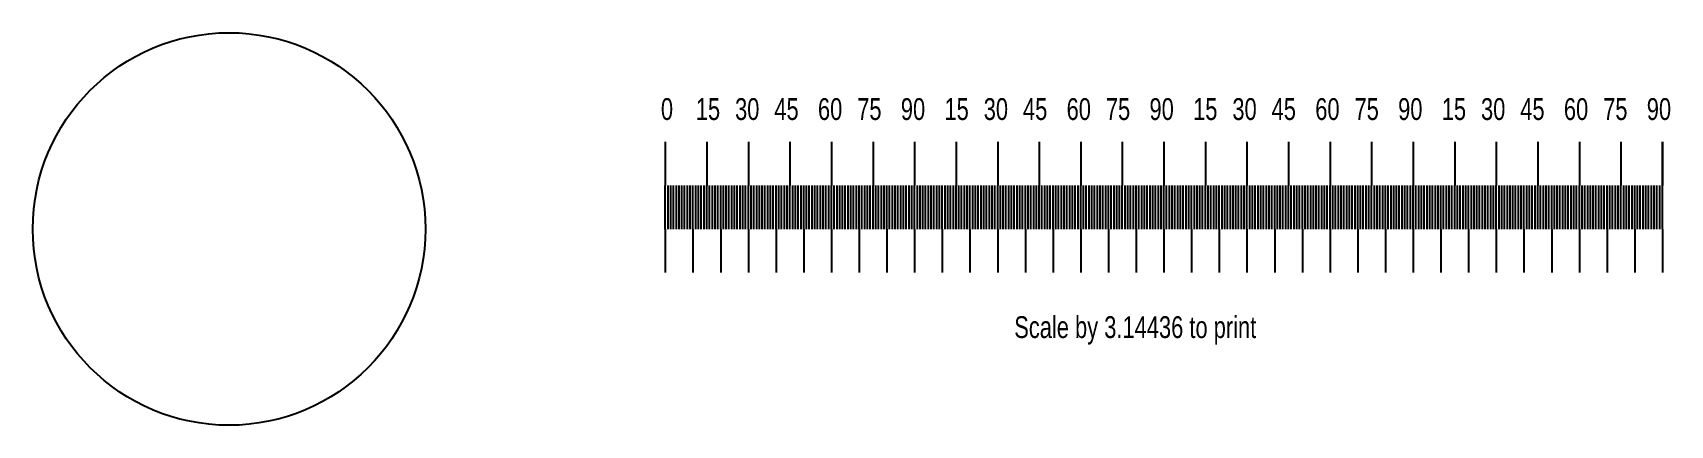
# Model space of a CAD drawing. Header units: millimetres. Extents: x 55 to 430, y 55 to 145.
import ezdxf

# ---------------------------------------------------------------- set-up
doc = ezdxf.new("R2010")
doc.units = ezdxf.units.MM
doc.layers.get('0').update_dxf_attribs({"linetype": 'CONTINUOUS', "lineweight": 25})
doc.styles.get("Standard").update_dxf_attribs({"font": 'txt', "width": 0.75})

msp = doc.modelspace()

# ---------------------------------------------------------------- linework, layer by layer
for p, q in [((200, 120), (200, 110)), ((209.525, 120), (209.525, 110)), ((219.05, 120), (219.05, 110)), ((228.575, 120), (228.575, 110)), ((238.1, 120), (238.1, 110)), ((247.625, 120), (247.625, 110)), ((257.15, 120), (257.15, 110)), ((266.675, 120), (266.675, 110)), ((276.2, 120), (276.2, 110)), ((285.725, 120), (285.725, 110)), ((295.25, 120), (295.25, 110)), ((304.775, 120), (304.775, 110)), ((314.3, 120), (314.3, 110)), ((323.825, 120), (323.825, 110)), ((333.35, 120), (333.35, 110)), ((342.875, 120), (342.875, 110)), ((352.4, 120), (352.4, 110)), ((361.925, 120), (361.925, 110)), ((371.45, 120), (371.45, 110)), ((380.975, 120), (380.975, 110)), ((390.5, 120), (390.5, 110)), ((400.025, 120), (400.025, 110)), ((409.55, 120), (409.55, 110)), ((419.075, 120), (419.075, 110)), ((428.6, 100), (428.6, 120)), ((428.6, 120), (428.6, 110)), ((200, 100), (200, 110)), ((200.635, 100), (200.635, 110)), ((201.27, 100), (201.27, 110)), ((201.905, 100), (201.905, 110)), ((202.54, 100), (202.54, 110)), ((203.175, 100), (203.175, 110)), ((203.81, 100), (203.81, 110)), ((204.445, 100), (204.445, 110)), ((205.08, 100), (205.08, 110)), ((205.715, 100), (205.715, 110)), ((206.35, 100), (206.35, 110)), ((206.985, 100), (206.985, 110)), ((207.62, 100), (207.62, 110)), ((208.255, 100), (208.255, 110)), ((208.89, 100), (208.89, 110)), ((209.525, 100), (209.525, 110)), ((210.16, 100), (210.16, 110)), ((210.795, 100), (210.795, 110)), ((211.43, 100), (211.43, 110)), ((212.065, 100), (212.065, 110)), ((212.7, 100), (212.7, 110)), ((213.335, 100), (213.335, 110)), ((213.97, 100), (213.97, 110)), ((214.605, 100), (214.605, 110)), ((215.24, 100), (215.24, 110)), ((215.875, 100), (215.875, 110)), ((216.51, 100), (216.51, 110)), ((217.145, 100), (217.145, 110)), ((217.78, 100), (217.78, 110)), ((218.415, 100), (218.415, 110)), ((219.05, 100), (219.05, 110)), ((219.685, 100), (219.685, 110)), ((220.32, 100), (220.32, 110)), ((220.955, 100), (220.955, 110)), ((221.59, 100), (221.59, 110)), ((222.225, 100), (222.225, 110)), ((222.86, 100), (222.86, 110)), ((223.495, 100), (223.495, 110)), ((224.13, 100), (224.13, 110)), ((224.765, 100), (224.765, 110)), ((225.4, 100), (225.4, 110)), ((226.035, 100), (226.035, 110)), ((226.67, 100), (226.67, 110)), ((227.305, 100), (227.305, 110)), ((227.94, 100), (227.94, 110)), ((228.575, 100), (228.575, 110)), ((229.21, 100), (229.21, 110)), ((229.845, 100), (229.845, 110)), ((230.48, 100), (230.48, 110)), ((231.115, 100), (231.115, 110)), ((231.75, 100), (231.75, 110)), ((232.385, 100), (232.385, 110)), ((233.02, 100), (233.02, 110)), ((233.655, 100), (233.655, 110)), ((234.29, 100), (234.29, 110)), ((234.925, 100), (234.925, 110)), ((235.56, 100), (235.56, 110)), ((236.195, 100), (236.195, 110)), ((236.83, 100), (236.83, 110)), ((237.465, 100), (237.465, 110)), ((238.1, 100), (238.1, 110)), ((238.735, 100), (238.735, 110)), ((239.37, 100), (239.37, 110)), ((240.005, 100), (240.005, 110)), ((240.64, 100), (240.64, 110)), ((241.275, 100), (241.275, 110)), ((241.91, 100), (241.91, 110)), ((242.545, 100), (242.545, 110)), ((243.18, 100), (243.18, 110)), ((243.815, 100), (243.815, 110)), ((244.45, 100), (244.45, 110)), ((245.085, 100), (245.085, 110)), ((245.72, 100), (245.72, 110)), ((246.355, 100), (246.355, 110)), ((246.99, 100), (246.99, 110)), ((247.625, 100), (247.625, 110)), ((248.26, 100), (248.26, 110)), ((248.895, 100), (248.895, 110)), ((249.53, 100), (249.53, 110)), ((250.165, 100), (250.165, 110)), ((250.8, 100), (250.8, 110)), ((251.435, 100), (251.435, 110)), ((252.07, 100), (252.07, 110)), ((252.705, 100), (252.705, 110)), ((253.34, 100), (253.34, 110)), ((253.975, 100), (253.975, 110)), ((254.61, 100), (254.61, 110)), ((255.245, 100), (255.245, 110)), ((255.88, 100), (255.88, 110)), ((256.515, 100), (256.515, 110)), ((257.15, 100), (257.15, 110)), ((257.785, 100), (257.785, 110)), ((258.42, 100), (258.42, 110)), ((259.055, 100), (259.055, 110)), ((259.69, 100), (259.69, 110)), ((260.325, 100), (260.325, 110)), ((260.96, 100), (260.96, 110)), ((261.595, 100), (261.595, 110)), ((262.23, 100), (262.23, 110)), ((262.865, 100), (262.865, 110)), ((263.5, 100), (263.5, 110)), ((264.135, 100), (264.135, 110)), ((264.77, 100), (264.77, 110)), ((265.405, 100), (265.405, 110)), ((266.04, 100), (266.04, 110)), ((266.675, 100), (266.675, 110)), ((267.31, 100), (267.31, 110)), ((267.945, 100), (267.945, 110)), ((268.58, 100), (268.58, 110)), ((269.215, 100), (269.215, 110)), ((269.85, 100), (269.85, 110)), ((270.485, 100), (270.485, 110)), ((271.12, 100), (271.12, 110)), ((271.755, 100), (271.755, 110)), ((272.39, 100), (272.39, 110)), ((273.025, 100), (273.025, 110)), ((273.66, 100), (273.66, 110)), ((274.295, 100), (274.295, 110)), ((274.93, 100), (274.93, 110)), ((275.565, 100), (275.565, 110)), ((276.2, 100), (276.2, 110)), ((276.835, 100), (276.835, 110)), ((277.47, 100), (277.47, 110)), ((278.105, 100), (278.105, 110)), ((278.74, 100), (278.74, 110)), ((279.375, 100), (279.375, 110)), ((280.01, 100), (280.01, 110)), ((280.645, 100), (280.645, 110)), ((281.28, 100), (281.28, 110)), ((281.915, 100), (281.915, 110)), ((282.55, 100), (282.55, 110)), ((283.185, 100), (283.185, 110)), ((283.82, 100), (283.82, 110)), ((284.455, 100), (284.455, 110)), ((285.09, 100), (285.09, 110)), ((285.725, 100), (285.725, 110)), ((286.36, 100), (286.36, 110)), ((286.995, 100), (286.995, 110)), ((287.63, 100), (287.63, 110)), ((288.265, 100), (288.265, 110)), ((288.9, 100), (288.9, 110)), ((289.535, 100), (289.535, 110)), ((290.17, 100), (290.17, 110)), ((290.805, 100), (290.805, 110)), ((291.44, 100), (291.44, 110)), ((292.075, 100), (292.075, 110)), ((292.71, 100), (292.71, 110)), ((293.345, 100), (293.345, 110)), ((293.98, 100), (293.98, 110)), ((294.615, 100), (294.615, 110)), ((295.25, 100), (295.25, 110)), ((295.885, 100), (295.885, 110)), ((296.52, 100), (296.52, 110)), ((297.155, 100), (297.155, 110)), ((297.79, 100), (297.79, 110)), ((298.425, 100), (298.425, 110)), ((299.06, 100), (299.06, 110)), ((299.695, 100), (299.695, 110)), ((300.33, 100), (300.33, 110)), ((300.965, 100), (300.965, 110)), ((301.6, 100), (301.6, 110)), ((302.235, 100), (302.235, 110)), ((302.87, 100), (302.87, 110)), ((303.505, 100), (303.505, 110)), ((304.14, 100), (304.14, 110)), ((304.775, 100), (304.775, 110)), ((305.41, 100), (305.41, 110)), ((306.045, 100), (306.045, 110)), ((306.68, 100), (306.68, 110)), ((307.315, 100), (307.315, 110)), ((307.95, 100), (307.95, 110)), ((308.585, 100), (308.585, 110)), ((309.22, 100), (309.22, 110)), ((309.855, 100), (309.855, 110)), ((310.49, 100), (310.49, 110)), ((311.125, 100), (311.125, 110)), ((311.76, 100), (311.76, 110)), ((312.395, 100), (312.395, 110)), ((313.03, 100), (313.03, 110)), ((313.665, 100), (313.665, 110)), ((314.3, 100), (314.3, 110)), ((314.935, 100), (314.935, 110)), ((315.57, 100), (315.57, 110)), ((316.205, 100), (316.205, 110)), ((316.84, 100), (316.84, 110)), ((317.475, 100), (317.475, 110)), ((318.11, 100), (318.11, 110)), ((318.745, 100), (318.745, 110)), ((319.38, 100), (319.38, 110)), ((320.015, 100), (320.015, 110)), ((320.65, 100), (320.65, 110)), ((321.285, 100), (321.285, 110)), ((321.92, 100), (321.92, 110)), ((322.555, 100), (322.555, 110)), ((323.19, 100), (323.19, 110)), ((323.825, 100), (323.825, 110)), ((324.46, 100), (324.46, 110)), ((325.095, 100), (325.095, 110)), ((325.73, 100), (325.73, 110)), ((326.365, 100), (326.365, 110)), ((327, 100), (327, 110)), ((327.635, 100), (327.635, 110)), ((328.27, 100), (328.27, 110)), ((328.905, 100), (328.905, 110)), ((329.54, 100), (329.54, 110)), ((330.175, 100), (330.175, 110)), ((330.81, 100), (330.81, 110)), ((331.445, 100), (331.445, 110)), ((332.08, 100), (332.08, 110)), ((332.715, 100), (332.715, 110)), ((333.35, 100), (333.35, 110)), ((333.985, 100), (333.985, 110)), ((334.62, 100), (334.62, 110)), ((335.255, 100), (335.255, 110)), ((335.89, 100), (335.89, 110)), ((336.525, 100), (336.525, 110)), ((337.16, 100), (337.16, 110)), ((337.795, 100), (337.795, 110)), ((338.43, 100), (338.43, 110)), ((339.065, 100), (339.065, 110)), ((339.7, 100), (339.7, 110)), ((340.335, 100), (340.335, 110)), ((340.97, 100), (340.97, 110)), ((341.605, 100), (341.605, 110)), ((342.24, 100), (342.24, 110)), ((342.875, 100), (342.875, 110)), ((343.51, 100), (343.51, 110)), ((344.145, 100), (344.145, 110)), ((344.78, 100), (344.78, 110)), ((345.415, 100), (345.415, 110)), ((346.05, 100), (346.05, 110)), ((346.685, 100), (346.685, 110)), ((347.32, 100), (347.32, 110)), ((347.955, 100), (347.955, 110)), ((348.59, 100), (348.59, 110)), ((349.225, 100), (349.225, 110)), ((349.86, 100), (349.86, 110)), ((350.495, 100), (350.495, 110)), ((351.13, 100), (351.13, 110)), ((351.765, 100), (351.765, 110)), ((352.4, 100), (352.4, 110)), ((353.035, 100), (353.035, 110)), ((353.67, 100), (353.67, 110)), ((354.305, 100), (354.305, 110)), ((354.94, 100), (354.94, 110)), ((355.575, 100), (355.575, 110)), ((356.21, 100), (356.21, 110)), ((356.845, 100), (356.845, 110)), ((357.48, 100), (357.48, 110)), ((358.115, 100), (358.115, 110)), ((358.75, 100), (358.75, 110)), ((359.385, 100), (359.385, 110)), ((360.02, 100), (360.02, 110)), ((360.655, 100), (360.655, 110)), ((361.29, 100), (361.29, 110)), ((361.925, 100), (361.925, 110)), ((362.56, 100), (362.56, 110)), ((363.195, 100), (363.195, 110)), ((363.83, 100), (363.83, 110)), ((364.465, 100), (364.465, 110)), ((365.1, 100), (365.1, 110)), ((365.735, 100), (365.735, 110)), ((366.37, 100), (366.37, 110)), ((367.005, 100), (367.005, 110)), ((367.64, 100), (367.64, 110)), ((368.275, 100), (368.275, 110)), ((368.91, 100), (368.91, 110)), ((369.545, 100), (369.545, 110)), ((370.18, 100), (370.18, 110)), ((370.815, 100), (370.815, 110)), ((371.45, 100), (371.45, 110)), ((372.085, 100), (372.085, 110)), ((372.72, 100), (372.72, 110)), ((373.355, 100), (373.355, 110)), ((373.99, 100), (373.99, 110)), ((374.625, 100), (374.625, 110)), ((375.26, 100), (375.26, 110)), ((375.895, 100), (375.895, 110)), ((376.53, 100), (376.53, 110)), ((377.165, 100), (377.165, 110)), ((377.8, 100), (377.8, 110)), ((378.435, 100), (378.435, 110)), ((379.07, 100), (379.07, 110)), ((379.705, 100), (379.705, 110)), ((380.34, 100), (380.34, 110)), ((380.975, 100), (380.975, 110)), ((381.61, 100), (381.61, 110)), ((382.245, 100), (382.245, 110)), ((382.88, 100), (382.88, 110)), ((383.515, 100), (383.515, 110)), ((384.15, 100), (384.15, 110)), ((384.785, 100), (384.785, 110)), ((385.42, 100), (385.42, 110)), ((386.055, 100), (386.055, 110)), ((386.69, 100), (386.69, 110)), ((387.325, 100), (387.325, 110)), ((387.96, 100), (387.96, 110)), ((388.595, 100), (388.595, 110)), ((389.23, 100), (389.23, 110)), ((389.865, 100), (389.865, 110)), ((390.5, 100), (390.5, 110)), ((391.135, 100), (391.135, 110)), ((391.77, 100), (391.77, 110)), ((392.405, 100), (392.405, 110)), ((393.04, 100), (393.04, 110)), ((393.675, 100), (393.675, 110)), ((394.31, 100), (394.31, 110)), ((394.945, 100), (394.945, 110)), ((395.58, 100), (395.58, 110)), ((396.215, 100), (396.215, 110)), ((396.85, 100), (396.85, 110)), ((397.485, 100), (397.485, 110)), ((398.12, 100), (398.12, 110)), ((398.755, 100), (398.755, 110)), ((399.39, 100), (399.39, 110)), ((400.025, 100), (400.025, 110)), ((400.66, 100), (400.66, 110)), ((401.295, 100), (401.295, 110)), ((401.93, 100), (401.93, 110)), ((402.565, 100), (402.565, 110)), ((403.2, 100), (403.2, 110)), ((403.835, 100), (403.835, 110)), ((404.47, 100), (404.47, 110)), ((405.105, 100), (405.105, 110)), ((405.74, 100), (405.74, 110)), ((406.375, 100), (406.375, 110)), ((407.01, 100), (407.01, 110)), ((407.645, 100), (407.645, 110)), ((408.28, 100), (408.28, 110)), ((408.915, 100), (408.915, 110)), ((409.55, 100), (409.55, 110)), ((410.185, 100), (410.185, 110)), ((410.82, 100), (410.82, 110)), ((411.455, 100), (411.455, 110)), ((412.09, 100), (412.09, 110)), ((412.725, 100), (412.725, 110)), ((413.36, 100), (413.36, 110)), ((413.995, 100), (413.995, 110)), ((414.63, 100), (414.63, 110)), ((415.265, 100), (415.265, 110)), ((415.9, 100), (415.9, 110)), ((416.535, 100), (416.535, 110)), ((417.17, 100), (417.17, 110)), ((417.805, 100), (417.805, 110)), ((418.44, 100), (418.44, 110)), ((419.075, 100), (419.075, 110)), ((419.71, 100), (419.71, 110)), ((420.345, 100), (420.345, 110)), ((420.98, 100), (420.98, 110)), ((421.615, 100), (421.615, 110)), ((422.25, 100), (422.25, 110)), ((422.885, 100), (422.885, 110)), ((423.52, 100), (423.52, 110)), ((424.155, 100), (424.155, 110)), ((424.79, 100), (424.79, 110)), ((425.425, 100), (425.425, 110)), ((426.06, 100), (426.06, 110)), ((426.695, 100), (426.695, 110)), ((427.33, 100), (427.33, 110)), ((427.965, 100), (427.965, 110)), ((428.6, 100), (428.6, 110)), ((200, 100), (200, 90)), ((206.35, 100), (206.35, 90)), ((212.7, 100), (212.7, 90)), ((219.05, 100), (219.05, 90)), ((225.4, 100), (225.4, 90)), ((231.75, 100), (231.75, 90)), ((238.1, 100), (238.1, 90)), ((244.45, 100), (244.45, 90)), ((250.8, 100), (250.8, 90)), ((257.15, 100), (257.15, 90)), ((263.5, 100), (263.5, 90)), ((269.85, 100), (269.85, 90)), ((276.2, 100), (276.2, 90)), ((282.55, 100), (282.55, 90)), ((288.9, 100), (288.9, 90)), ((295.25, 100), (295.25, 90)), ((301.6, 100), (301.6, 90)), ((307.95, 100), (307.95, 90)), ((314.3, 100), (314.3, 90)), ((320.65, 100), (320.65, 90)), ((327, 100), (327, 90)), ((333.35, 100), (333.35, 90)), ((339.7, 100), (339.7, 90)), ((346.05, 100), (346.05, 90)), ((352.4, 100), (352.4, 90)), ((358.75, 100), (358.75, 90)), ((365.1, 100), (365.1, 90)), ((371.45, 100), (371.45, 90)), ((377.8, 100), (377.8, 90)), ((384.15, 100), (384.15, 90)), ((390.5, 100), (390.5, 90)), ((396.85, 100), (396.85, 90)), ((403.2, 100), (403.2, 90)), ((409.55, 100), (409.55, 90)), ((415.9, 100), (415.9, 90)), ((422.25, 100), (422.25, 90)), ((428.6, 100), (428.6, 90))]:
    msp.add_line(p, q)
msp.add_circle((100, 100), 45)

# ---------------------------------------------------------------- texts
at = {"char_height": 5, "width": 100, "attachment_point": 1}
for s, insert in [('0', (199, 130)), ('15', (207, 130)), ('30', (216, 130)), ('45', (225, 130)), ('60', (235, 130)), ('75', (244, 130)), ('90', (254, 130)), ('15', (264, 130)), ('30', (273, 130)), ('45', (282, 130)), ('60', (292, 130)), ('75', (301, 130)), ('90', (311, 130)), ('15', (321, 130)), ('30', (330, 130)), ('45', (339, 130)), ('60', (349, 130)), ('75', (358, 130)), ('90', (368, 130)), ('15', (378, 130)), ('30', (387, 130)), ('45', (396, 130)), ('60', (406, 130)), ('75', (415, 130)), ('90', (425, 130)), ('Scale by 3.14436 to print', (280, 80))]:
    msp.add_mtext(s, dxfattribs=dict(at, insert=insert))

doc.saveas('drawing.dxf')
